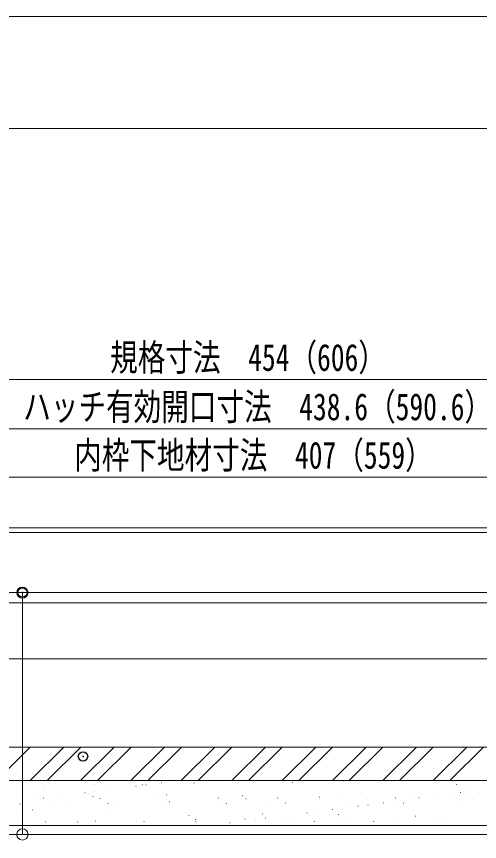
# Model space of a CAD drawing. Units: millimetres, scale not verified. Extents: x -601 to 613, y -416 to 416.
# Drawn here: x -130 to -6.1, y 194.9 to 415.6 of the extents above; entities that cross this region are included whole.
import ezdxf
from ezdxf.enums import TextEntityAlignment as Align

# ---------------------------------------------------------------- set-up
doc = ezdxf.new("R2010")
doc.units = ezdxf.units.MM
doc.header["$LTSCALE"] = 5
doc.header["$PDMODE"] = 32
doc.header["$PDSIZE"] = 2.5
for name, color, linetype, lineweight in [('0-0_zumenwaku', 6, 'Continuous', 9), ('0-6_外枠', 7, 'Continuous', 9), ('0-7_内枠', 6, 'Continuous', 9), ('0-8_0', 7, 'Continuous', 9), ('0-9_SUNPO', 4, 'Continuous', 9), ('1-8_sunpou', 1, 'Continuous', 9)]:
    doc.layers.add(name, color=color, linetype=linetype, lineweight=lineweight)
doc.layers.add('0-A_DEFPOINTS', color=7, linetype='Continuous')
doc.styles.add('ＭＳ ゴシック', font='')
doc.styles.get('ＭＳ ゴシック').set_extended_font_data('MS Gothic')

# ---------------------------------------------------------------- blocks, each defined once
blk = doc.blocks.new('_ORIGIN')
at = {"layer": '0-8_0', "color": 1}
blk.add_line((0, 0), (-5, 0), dxfattribs=at)
blk.add_circle((0, 0), 2.5, dxfattribs=at)

msp = doc.modelspace()

# ---------------------------------------------------------------- linework, layer by layer
at = {"layer": '0-0_zumenwaku'}
msp.add_line((-600.439, 385.568), (385.961, 385.568), dxfattribs=at)
msp.add_lwpolyline([(-601.039, -415.432), (598.961, -415.432), (598.961, 415.568), (-601.039, 415.568)], close=True, dxfattribs=at)
at = {"layer": '0-6_外枠'}
for p, q in [((-290.404, 261.463), (149.396, 261.463)), ((149.396, 258.763), (-289.204, 258.763))]:
    msp.add_line(p, q, dxfattribs=at)
at = {"layer": '0-7_内枠'}
for p, q in [((-275.704, 243.763), (101.131, 243.763)), ((137.696, 196.763), (-287.604, 196.763))]:
    msp.add_line(p, q, dxfattribs=at)
at = {"layer": '0-8_0', "color": 2}
for p, q in [((157.296, 278.763), (-297.104, 278.763)), ((152.596, 277.563), (-292.404, 277.563))]:
    msp.add_line(p, q, dxfattribs=at)
at = {"layer": '0-8_0', "color": 5}
for p, q in [((133.596, 220.163), (-273.404, 220.163)), ((-135.28, 211.163), (-126.28, 220.163)), ((-126.3, 211.163), (-117.3, 220.163)), ((-121.809, 211.163), (-112.809, 220.163)), ((-112.829, 211.163), (-103.829, 220.163)), ((-108.339, 211.163), (-99.339, 220.163)), ((-99.359, 211.163), (-90.359, 220.163)), ((-94.869, 211.163), (-85.869, 220.163)), ((-85.888, 211.163), (-76.888, 220.163)), ((-81.398, 211.163), (-72.398, 220.163)), ((-72.418, 211.163), (-63.418, 220.163)), ((-67.928, 211.163), (-58.928, 220.163)), ((-58.948, 211.163), (-49.948, 220.163)), ((-54.458, 211.163), (-45.458, 220.163)), ((-45.477, 211.163), (-36.477, 220.163)), ((-40.987, 211.163), (-31.987, 220.163)), ((-32.007, 211.163), (-23.007, 220.163)), ((-27.517, 211.163), (-18.517, 220.163)), ((-18.537, 211.163), (-9.537, 220.163)), ((-14.046, 211.163), (-5.046, 220.163)), ((134.696, 211.163), (-286.404, 211.163)), ((134.696, 199.163), (-286.404, 199.163))]:
    msp.add_line(p, q, dxfattribs=at)
at = {"layer": '0-8_0'}
for p, q in [((-122.52, 209.921), (-122.47, 209.921)), ((-120.901, 211.163), (-120.851, 211.163)), ((-120.901, 211.163), (-120.851, 211.163)), ((-109.223, 210.09), (-109.173, 210.09)), ((-98.027, 209.718), (-97.977, 209.718)), ((-96.228, 210.028), (-96.178, 210.028)), ((-95.383, 210.066), (-95.333, 210.066)), ((-94.749, 211.163), (-94.699, 211.163)), ((-91.253, 210.609), (-91.203, 210.609)), ((-87.048, 211.163), (-86.998, 211.163)), ((-82.507, 210.522), (-82.457, 210.522)), ((-81.672, 211.163), (-81.622, 211.163)), ((-81.672, 211.163), (-81.622, 211.163)), ((-69.21, 210.692), (-69.16, 210.692)), ((-56.215, 210.63), (-56.165, 210.63)), ((-55.52, 211.163), (-55.47, 211.163)), ((-53.323, 210.755), (-53.273, 210.755)), ((-42.494, 211.124), (-42.444, 211.124)), ((-42.443, 211.163), (-42.393, 211.163)), ((-42.443, 211.163), (-42.393, 211.163)), ((-29.367, 211.163), (-29.317, 211.163)), ((-16.291, 211.163), (-16.241, 211.163)), ((-16.291, 211.163), (-16.241, 211.163)), ((-13.305, 210.989), (-13.255, 210.989)), ((-12.369, 210.131), (-12.319, 210.131)), ((-111.701, 207.917), (-111.651, 207.917)), ((-110.485, 207.778), (-110.435, 207.778)), ((-109.057, 208.266), (-109.007, 208.266)), ((-104.927, 208.809), (-104.877, 208.809)), ((-11.298, 207.983), (-11.248, 207.983)), ((-8.654, 208.331), (-8.604, 208.331)), ((-125.375, 206.117), (-125.325, 206.117)), ((-123.495, 206.358), (-123.445, 206.358)), ((-122.731, 206.465), (-122.681, 206.465)), ((-118.601, 207.009), (-118.551, 207.009)), ((-109.549, 206.92), (-109.499, 206.92)), ((-107.675, 206.387), (-107.625, 206.387)), ((-102.354, 205.328), (-102.304, 205.328)), ((-91.856, 206.416), (-91.806, 206.416)), ((-89.858, 207.329), (-89.808, 207.329)), ((-89.056, 205.497), (-89.006, 205.497)), ((-76.061, 205.435), (-76.011, 205.435)), ((-76.036, 206.445), (-75.986, 206.445)), ((-69.531, 207.155), (-69.481, 207.155)), ((-68.594, 206.297), (-68.544, 206.297)), ((-62.341, 205.929), (-62.291, 205.929)), ((-60.216, 206.473), (-60.166, 206.473)), ((-49.043, 206.099), (-48.993, 206.099)), ((-48.904, 206.705), (-48.854, 206.705)), ((-44.396, 206.502), (-44.346, 206.502)), ((-36.048, 206.036), (-35.998, 206.036)), ((-31.872, 205.274), (-31.822, 205.274)), ((-28.576, 206.531), (-28.526, 206.531)), ((-28.576, 206.531), (-28.526, 206.531)), ((-27.64, 205.673), (-27.59, 205.673)), ((-24.972, 206.183), (-24.922, 206.183)), ((-22.328, 206.531), (-22.278, 206.531)), ((-22.328, 206.531), (-22.278, 206.531)), ((-18.198, 207.074), (-18.148, 207.074)), ((-12.756, 206.559), (-12.706, 206.559)), ((-9.03, 206.7), (-8.98, 206.7)), ((-7.949, 206.082), (-7.899, 206.082)), ((-129.069, 204.896), (-129.019, 204.896)), ((-125.756, 203.32), (-125.706, 203.32)), ((-121.353, 204.994), (-121.303, 204.994)), ((-116.074, 204.833), (-116.024, 204.833)), ((-105.533, 205.022), (-105.483, 205.022)), ((-89.713, 205.051), (-89.663, 205.051)), ((-73.893, 205.08), (-73.843, 205.08)), ((-58.074, 205.109), (-58.024, 205.109)), ((-45.546, 203.474), (-45.496, 203.474)), ((-42.254, 205.137), (-42.204, 205.137)), ((-38.646, 204.382), (-38.596, 204.382)), ((-36.002, 204.73), (-35.952, 204.73)), ((-26.434, 205.166), (-26.384, 205.166)), ((-10.614, 205.195), (-10.564, 205.195)), ((-124.82, 202.462), (-124.77, 202.462)), ((-105.129, 202.871), (-105.079, 202.871)), ((-84.802, 202.696), (-84.752, 202.696)), ((-83.865, 201.838), (-83.815, 201.838)), ((-68.89, 200.904), (-68.84, 200.904)), ((-64.175, 202.247), (-64.125, 202.247)), ((-63.35, 201.13), (-63.3, 201.13)), ((-59.22, 201.674), (-59.17, 201.674)), ((-55.895, 200.841), (-55.845, 200.841)), ((-52.32, 202.582), (-52.27, 202.582)), ((-49.676, 202.93), (-49.626, 202.93)), ((-43.847, 202.072), (-43.797, 202.072)), ((-42.911, 201.214), (-42.861, 201.214)), ((-42.174, 201.336), (-42.124, 201.336)), ((-28.877, 201.505), (-28.827, 201.505)), ((-23.22, 201.623), (-23.17, 201.623)), ((-15.882, 201.443), (-15.832, 201.443)), ((-129.461, 200.052), (-129.411, 200.052)), ((-122.2, 200.133), (-122.15, 200.133)), ((-121.22, 199.163), (-121.17, 199.163)), ((-113.641, 200.08), (-113.591, 200.08)), ((-108.903, 200.302), (-108.853, 200.302)), ((-97.821, 200.109), (-97.771, 200.109)), ((-95.908, 200.24), (-95.858, 200.24)), ((-82.187, 200.734), (-82.137, 200.734)), ((-82.001, 200.138), (-81.951, 200.138)), ((-80.946, 199.163), (-80.896, 199.163)), ((-77.025, 199.33), (-76.975, 199.33)), ((-72.895, 199.873), (-72.845, 199.873)), ((-66.181, 200.167), (-66.131, 200.167)), ((-65.995, 200.782), (-65.945, 200.782)), ((-50.362, 200.195), (-50.312, 200.195)), ((-40.673, 199.163), (-40.623, 199.163)), ((-34.542, 200.224), (-34.492, 200.224)), ((-18.722, 200.253), (-18.672, 200.253))]:
    msp.add_line(p, q, dxfattribs=at)
at = {"layer": '0-8_0', "color": 5}
msp.add_lwpolyline([(133.596, 220.163), (-273.404, 220.163), (-273.404, 213.263), (-273.404, 211.163), (133.596, 211.163)], close=True, dxfattribs=at)
at = {"layer": '0-8_0'}
msp.add_lwpolyline([(134.696, 211.163), (-286.604, 211.163), (-286.604, 199.163), (134.696, 199.163)], close=True, dxfattribs=at)
at = {"layer": '0-9_SUNPO', "color": 1}
for p, q in [((-293.904, 318.489), (154.096, 318.489)), ((-125.315, 261.463), (-126.88, 261.463)), ((-128.38, 199.763), (-128.38, 258.463)), ((-125.315, 196.763), (-126.88, 196.763))]:
    msp.add_line(p, q, dxfattribs=at)
at = {"layer": '0-A_DEFPOINTS'}
for p in [(-128.38, 261.463), (-112.186, 217.641)]:
    msp.add_point(p, dxfattribs=at)
at = {"layer": '1-8_sunpou'}
for p, q in [((-286.204, 305.303), (146.396, 305.303)), ((-270.404, 292.337), (130.596, 292.337))]:
    msp.add_line(p, q, dxfattribs=at)

# ---------------------------------------------------------------- block references
at = {"layer": '0-9_SUNPO', "xscale": 0.6, "yscale": 0.6}
for p, rotation in [((-128.38, 261.463), 90), ((-128.38, 196.763), 270)]:
    msp.add_blockref('_ORIGIN', p, dxfattribs=dict(at, rotation=rotation))

# ---------------------------------------------------------------- texts
at = {"layer": '0-9_SUNPO', "color": 2, "style": 'ＭＳ ゴシック', "width": 0.75}
msp.add_text('規格寸法\u3000454（606）', height=7.216, dxfattribs=at).set_placement((-104.924, 318.601), align=Align.BOTTOM_LEFT)
at = {"layer": '1-8_sunpou', "color": 2, "style": 'ＭＳ ゴシック', "width": 0.75}
for s, p in [('ハッチ有効開口寸法\u3000438.6（590.6）', (-128.174, 305.415)), ('内枠下地材寸法\u3000407（559）', (-114.549, 292.449))]:
    msp.add_text(s, height=7.216, dxfattribs=at).set_placement(p, align=Align.BOTTOM_LEFT)

doc.saveas('drawing.dxf')
